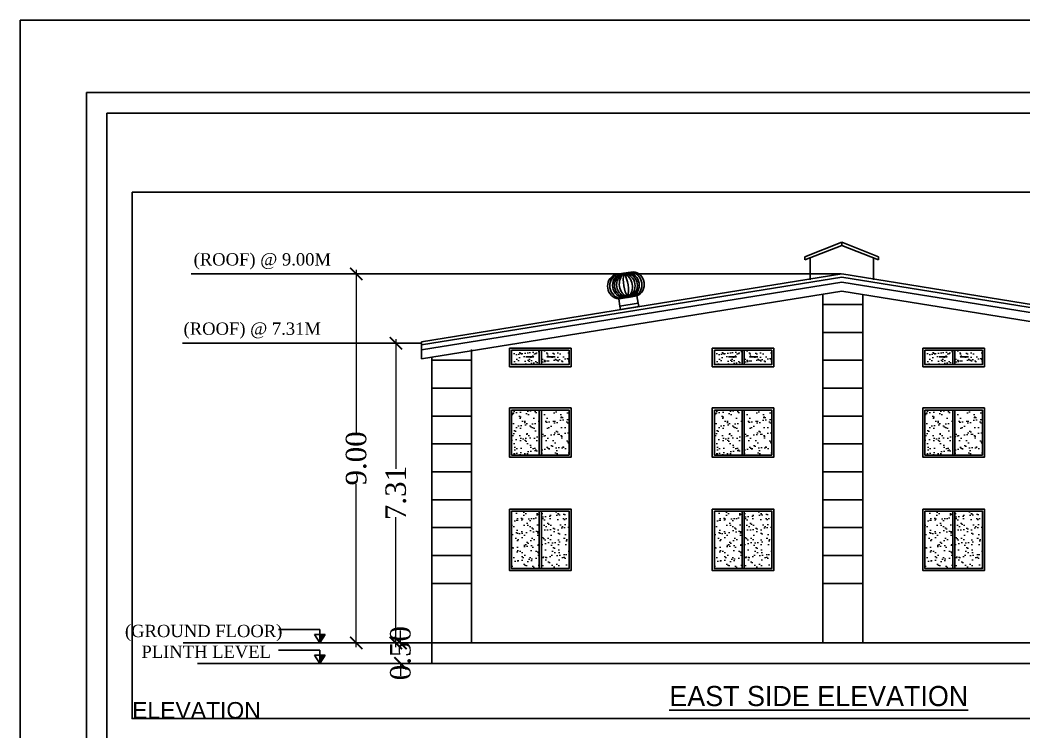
# Model space of a CAD drawing. Header units: metres. Extents: x 4203 to 4342, y -2959 to -2859.
# Drawn here: x 4281.29 to 4305.77, y -2876.71 to -2859.35 of the extents above; entities that cross this region are included whole.
import ezdxf

# ---------------------------------------------------------------- set-up
doc = ezdxf.new("R2010")
doc.units = ezdxf.units.M
doc.header["$LTSCALE"] = 0.1
doc.layers.get('0').update_dxf_attribs({"true_color": 0xffffff})
doc.layers.add('__BN_BuildingPlan', color=52, linetype='Continuous', true_color=0xbdbd00)
doc.layers.add('__BN_ElevationPlan', color=7, linetype='Continuous', true_color=0x4b0082)
doc.layers.add('AR-ROOF-EXT', color=1, linetype='Continuous')
doc.layers.add('HBL-TRUSS', color=1, linetype='Continuous')
doc.styles.add('BuildNowFont', font='arial.ttf')
doc.styles.add('PreDCRFont', font='times.ttf', dxfattribs={"height": 0.25})
doc.styles.add('SPECTRUM 1', font='arial.ttf', dxfattribs={"height": 200})
doc.styles.get("Standard").update_dxf_attribs({"font": 'times.ttf'})
doc.dimstyles.new('PDCR-PLOT-INT', dxfattribs={"dimtxt": 0.25, "dimasz": 0.25, "dimexe": 0.25, "dimexo": 0.25, "dimgap": 0.25, "dimtad": 0, "dimzin": 0, "dimdsep": 46, "dimtxsty": 'PreDCRFont', "dimblk": 'OBLIQUE', "dimcen": 0.5, "dimdle": 0.1, "dimadec": 0, "dimazin": 0, "dimtfac": 1, "dimtix": 1, "dimtofl": 0, "dimtmove": 1, "dimatfit": 1, "dimfxl": 1, "dimtolj": 1, "dimtzin": 0, "dimlwd": 15, "dimarcsym": 0})

# ---------------------------------------------------------------- blocks, each defined once
blk = doc.blocks.new('_ArchTick')
at = {"color": 0, "const_width": 0.15}
blk.add_lwpolyline([(-0.5, -0.5), (0.5, 0.5)], dxfattribs=at)
blk = doc.blocks.new('*D35')
at = {"color": 0, "lineweight": 15, "transparency": 16777216}
for p, q in [((4290.455, -2867.127), (4290.455, -2870.294)), ((4290.455, -2874.637), (4290.455, -2871.469))]:
    blk.add_line(p, q, dxfattribs=at)
at = {"color": 0, "lineweight": -2, "transparency": 16777216}
for p, q in [((4290.48, -2867.227), (4290.705, -2867.227)), ((4291.474, -2874.537), (4290.205, -2874.537))]:
    blk.add_line(p, q, dxfattribs=at)
at = {"layer": 'Defpoints', "color": 0, "transparency": 16777216}
for p in [(4290.455, -2867.227, -0.059), (4290.455, -2874.537), (4291.499, -2874.537)]:
    blk.add_point(p, dxfattribs=at)
at = {"color": 0, "lineweight": 15, "transparency": 16777216, "xscale": 0.3, "yscale": 0.3, "zscale": 0.3}
for p, rotation in [((4290.455, -2867.227), 90), ((4290.455, -2874.537), 270)]:
    blk.add_blockref('_ArchTick', p, dxfattribs=dict(at, rotation=rotation))
at = {"color": 0, "transparency": 16777216, "insert": (4290.455, -2870.882), "char_height": 0.5, "attachment_point": 5, "rotation": 90}
blk.add_mtext('\\A1;7.31', dxfattribs=at)
blk = doc.blocks.new('*D36')
at = {"color": 0, "lineweight": -2, "transparency": 16777216}
for p, q in [((4301.304, -2865.537), (4289.239, -2865.537)), ((4291.3, -2874.537), (4289.239, -2874.537))]:
    blk.add_line(p, q, dxfattribs=at)
at = {"color": 0, "lineweight": 15, "transparency": 16777216}
for p, q in [((4289.489, -2865.437), (4289.489, -2869.418)), ((4289.489, -2874.637), (4289.489, -2870.655))]:
    blk.add_line(p, q, dxfattribs=at)
at = {"layer": 'Defpoints', "color": 0, "transparency": 16777216}
for p in [(4289.489, -2865.537), (4301.329, -2865.537, -0.059), (4291.325, -2874.537)]:
    blk.add_point(p, dxfattribs=at)
at = {"color": 0, "lineweight": 15, "transparency": 16777216, "xscale": 0.3, "yscale": 0.3, "zscale": 0.3}
for p, rotation in [((4289.489, -2865.537), 90), ((4289.489, -2874.537), 270)]:
    blk.add_blockref('_ArchTick', p, dxfattribs=dict(at, rotation=rotation))
at = {"color": 0, "transparency": 16777216, "insert": (4289.489, -2870.037), "char_height": 0.5, "attachment_point": 5, "rotation": 90}
blk.add_mtext('\\A1;9.00', dxfattribs=at)
blk = doc.blocks.new('FL')
blk.add_hatch(color=256).paths.add_polyline_path([(0, 0), (0, 202), (-131, 202)])
for p, q in [((-131, 202), (0, 0)), ((-131, 202), (131, 202)), ((131, 202), (0, 0)), ((0, 0), (0, 202))]:
    blk.add_line(p, q)
blk = doc.blocks.new('*D34')
at = {"color": 0, "lineweight": 15, "transparency": 16777216}
for p, q in [((4290.569, -2874.537), (4290.569, -2874.237)), ((4290.569, -2875.037), (4290.569, -2875.337))]:
    blk.add_line(p, q, dxfattribs=at)
at = {"color": 0, "lineweight": -2, "transparency": 16777216}
for p, q in [((4291.24, -2874.537), (4290.319, -2874.537)), ((4291.24, -2875.037), (4290.319, -2875.037))]:
    blk.add_line(p, q, dxfattribs=at)
at = {"layer": 'Defpoints', "color": 0, "transparency": 16777216}
for p in [(4291.265, -2874.537), (4290.569, -2875.037), (4291.265, -2875.037)]:
    blk.add_point(p, dxfattribs=at)
at = {"color": 0, "lineweight": 15, "transparency": 16777216, "xscale": 0.3, "yscale": 0.3, "zscale": 0.3}
for p, rotation in [((4290.569, -2874.537), 270), ((4290.569, -2875.037), 90)]:
    blk.add_blockref('_ArchTick', p, dxfattribs=dict(at, rotation=rotation))
at = {"color": 0, "transparency": 16777216, "insert": (4290.569, -2874.787), "char_height": 0.5, "attachment_point": 5, "rotation": 90}
blk.add_mtext('\\A1;0.50', dxfattribs=at)
blk = doc.blocks.new('ROOF-EXT')
at = {"layer": 'AR-ROOF-EXT'}
blk.add_line((0, 176), (-225, 176), dxfattribs=at)
blk.add_lwpolyline([(225, 176, 0.75), (225, 776), (-225, 776, 0.75), (-225, 176)], format="xyb", close=True, dxfattribs=at)
at = {"layer": 'AR-ROOF-EXT', "color": 8}
for centre, radius, start, end in [((-81, 476), 312, 106.2602, 253.7398), ((-15, 476), 312, 106.2602, 253.7398), ((33, 476), 312, 106.2602, 253.7398), ((87, 476), 312, 106.2602, 253.7398), ((206, 476), 364, 124.4912, 235.5088), ((803, 476), 857, 159.5101, 200.4899), ((-88, 476), 312, 286.2602, 73.7398), ((-206, 476), 364, 304.4912, 55.5088), ((-803, 476), 857, 339.5101, 20.4899), ((-33, 476), 312, 286.2602, 73.7398), ((14, 476), 312, 286.2602, 73.7398), ((81, 476), 312, 286.2602, 73.7398)]:
    blk.add_arc(centre, radius, start, end, dxfattribs=at)
at = {"layer": 'HBL-TRUSS'}
for p, q in [((-225, 176), (-225, 0)), ((-225, 0), (225, 0)), ((225, 0), (225, 176)), ((225, 176), (225, 0)), ((225, 0), (225, -87)), ((-225, 0), (-225, -88)), ((-225, -88), (225, -87))]:
    blk.add_line(p, q, dxfattribs=at)

msp = doc.modelspace()

# ---------------------------------------------------------------- hatches: boundary and pattern name
h = msp.add_hatch()
h.set_pattern_fill('_USER', color=8, scale=0.68, style=0, pattern_type=0)
h.set_pattern_definition([(0, (4750.7694, -257.1249), (0, 0.68), [])])
h.paths.add_polyline_path([(4301.839, -2865.748), (4300.871, -2865.738), (4300.871, -2873.228), (4301.839, -2873.228)])
h = msp.add_hatch()
h.set_pattern_fill('_USER', color=8, scale=0.68, style=0, pattern_type=0)
h.set_pattern_definition([(0, (4741.22735, -257.1249), (0, 0.68), [])])
h.paths.add_polyline_path([(4292.297, -2867.379), (4291.329, -2867.564), (4291.329, -2873.228), (4292.297, -2873.228)])
at = {"lineweight": 5, "ltscale": 0.5}
h = msp.add_hatch(dxfattribs=at)
h.set_pattern_fill('AR-SAND', color=8, scale=0.004, style=0)
h.set_pattern_definition([(37.5, (5099.61207, -235.21675), (-0.006400125, 0.195765295), [0, -0.154432, 0, -0.17272, 0, -0.1651]), (7.5, (5099.61207, -235.21675), (0.179809313, 0.28673004), [0, -0.083312, 0, -0.139192, 0, -0.05334]), (327.5, (5099.4871, -235.21675), (0.316396948, 0.000574874), [0, -0.0508, 0, -0.18288, 0, -0.23876]), (317.5, (5099.4871, -235.21675), (0.30542258, 0.08917173), [0, -0.0254, 0, -0.119888, 0, -0.13716])])
h.paths.add_polyline_path([(4293.279, -2867.4), (4293.279, -2867.75), (4293.954, -2867.75), (4293.954, -2867.4)])
h.paths.add_polyline_path([(4294.004, -2867.4), (4294.004, -2867.75), (4294.679, -2867.75), (4294.679, -2867.4)])
h = msp.add_hatch(dxfattribs=at)
h.set_pattern_fill('AR-SAND', color=8, scale=0.004, style=0)
h.set_pattern_definition([(37.5, (5104.55482, -235.21675), (-0.006400125, 0.195765295), [0, -0.154432, 0, -0.17272, 0, -0.1651]), (7.5, (5104.55482, -235.21675), (0.179809313, 0.28673004), [0, -0.083312, 0, -0.139192, 0, -0.05334]), (327.5, (5104.42985, -235.21675), (0.316396948, 0.000574874), [0, -0.0508, 0, -0.18288, 0, -0.23876]), (317.5, (5104.42985, -235.21675), (0.30542258, 0.08917173), [0, -0.0254, 0, -0.119888, 0, -0.13716])])
h.paths.add_polyline_path([(4298.222, -2867.4), (4298.222, -2867.75), (4298.897, -2867.75), (4298.897, -2867.4)])
h.paths.add_polyline_path([(4298.947, -2867.4), (4298.947, -2867.75), (4299.622, -2867.75), (4299.622, -2867.4)])
h = msp.add_hatch(dxfattribs=at)
h.set_pattern_fill('AR-SAND', color=8, scale=0.004, style=0)
h.set_pattern_definition([(37.5, (5109.6914, -235.21675), (-0.006400125, 0.195765295), [0, -0.154432, 0, -0.17272, 0, -0.1651]), (7.5, (5109.6914, -235.21675), (0.179809313, 0.28673004), [0, -0.083312, 0, -0.139192, 0, -0.05334]), (327.5, (5109.56643, -235.21675), (0.316396948, 0.000574874), [0, -0.0508, 0, -0.18288, 0, -0.23876]), (317.5, (5109.56643, -235.21675), (0.30542258, 0.08917173), [0, -0.0254, 0, -0.119888, 0, -0.13716])])
h.paths.add_polyline_path([(4303.359, -2867.4), (4303.359, -2867.75), (4304.034, -2867.75), (4304.034, -2867.4)])
h.paths.add_polyline_path([(4304.084, -2867.4), (4304.084, -2867.75), (4304.759, -2867.75), (4304.759, -2867.4)])
h = msp.add_hatch(dxfattribs=at)
h.set_pattern_fill('AR-SAND', color=8, scale=0.005, style=0)
h.set_pattern_definition([(37.5, (5099.61207, -235.4526), (-0.008000156, 0.244706619), [0, -0.19304, 0, -0.2159, 0, -0.206375]), (7.5, (5099.61207, -235.4526), (0.22476164, 0.35841255), [0, -0.10414, 0, -0.17399, 0, -0.066675]), (327.5, (5099.45586, -235.4526), (0.395496185, 0.000718592), [0, -0.0635, 0, -0.2286, 0, -0.29845]), (317.5, (5099.45586, -235.4526), (0.381778226, 0.11146466), [0, -0.03175, 0, -0.14986, 0, -0.17145])])
h.paths.add_polyline_path([(4293.954, -2868.857), (4293.279, -2868.857), (4293.279, -2869.957), (4293.954, -2869.957)])
h.paths.add_polyline_path([(4294.679, -2868.857), (4294.004, -2868.857), (4294.004, -2869.957), (4294.679, -2869.957)])
h = msp.add_hatch(dxfattribs=at)
h.set_pattern_fill('AR-SAND', color=8, scale=0.005, style=0)
h.set_pattern_definition([(37.5, (5104.55482, -235.4526), (-0.008000156, 0.244706619), [0, -0.19304, 0, -0.2159, 0, -0.206375]), (7.5, (5104.55482, -235.4526), (0.22476164, 0.35841255), [0, -0.10414, 0, -0.17399, 0, -0.066675]), (327.5, (5104.3986, -235.4526), (0.395496185, 0.000718592), [0, -0.0635, 0, -0.2286, 0, -0.29845]), (317.5, (5104.3986, -235.4526), (0.381778226, 0.11146466), [0, -0.03175, 0, -0.14986, 0, -0.17145])])
h.paths.add_polyline_path([(4298.897, -2868.857), (4298.222, -2868.857), (4298.222, -2869.957), (4298.897, -2869.957)])
h.paths.add_polyline_path([(4299.622, -2868.857), (4298.947, -2868.857), (4298.947, -2869.957), (4299.622, -2869.957)])
h = msp.add_hatch(dxfattribs=at)
h.set_pattern_fill('AR-SAND', color=8, scale=0.005, style=0)
h.set_pattern_definition([(37.5, (5109.6914, -235.4526), (-0.008000156, 0.244706619), [0, -0.19304, 0, -0.2159, 0, -0.206375]), (7.5, (5109.6914, -235.4526), (0.22476164, 0.35841255), [0, -0.10414, 0, -0.17399, 0, -0.066675]), (327.5, (5109.53519, -235.4526), (0.395496185, 0.000718592), [0, -0.0635, 0, -0.2286, 0, -0.29845]), (317.5, (5109.5352, -235.4526), (0.381778226, 0.11146466), [0, -0.03175, 0, -0.14986, 0, -0.17145])])
h.paths.add_polyline_path([(4304.034, -2868.857), (4303.359, -2868.857), (4303.359, -2869.957), (4304.034, -2869.957)])
h.paths.add_polyline_path([(4304.759, -2868.857), (4304.084, -2868.857), (4304.084, -2869.957), (4304.759, -2869.957)])
h = msp.add_hatch(dxfattribs=at)
h.set_pattern_fill('AR-SAND', color=8, scale=0.005, style=0)
h.set_pattern_definition([(37.5, (5099.61207, -235.12396), (-0.008000156, 0.244706619), [0, -0.19304, 0, -0.2159, 0, -0.206375]), (7.5, (5099.61207, -235.12396), (0.22476164, 0.35841255), [0, -0.10414, 0, -0.17399, 0, -0.066675]), (327.5, (5099.45586, -235.12396), (0.395496185, 0.000718592), [0, -0.0635, 0, -0.2286, 0, -0.29845]), (317.5, (5099.45586, -235.12396), (0.381778226, 0.11146466), [0, -0.03175, 0, -0.14986, 0, -0.17145])])
h.paths.add_polyline_path([(4293.954, -2871.322), (4293.279, -2871.322), (4293.279, -2872.722), (4293.954, -2872.722)])
h.paths.add_polyline_path([(4294.679, -2871.322), (4294.004, -2871.322), (4294.004, -2872.722), (4294.679, -2872.722)])
h = msp.add_hatch(dxfattribs=at)
h.set_pattern_fill('AR-SAND', color=8, scale=0.005, style=0)
h.set_pattern_definition([(37.5, (5104.55482, -235.12396), (-0.008000156, 0.244706619), [0, -0.19304, 0, -0.2159, 0, -0.206375]), (7.5, (5104.55482, -235.12396), (0.22476164, 0.35841255), [0, -0.10414, 0, -0.17399, 0, -0.066675]), (327.5, (5104.3986, -235.12396), (0.395496185, 0.000718592), [0, -0.0635, 0, -0.2286, 0, -0.29845]), (317.5, (5104.3986, -235.12396), (0.381778226, 0.11146466), [0, -0.03175, 0, -0.14986, 0, -0.17145])])
h.paths.add_polyline_path([(4298.897, -2871.322), (4298.222, -2871.322), (4298.222, -2872.722), (4298.897, -2872.722)])
h.paths.add_polyline_path([(4299.622, -2871.322), (4298.947, -2871.322), (4298.947, -2872.722), (4299.622, -2872.722)])
h = msp.add_hatch(dxfattribs=at)
h.set_pattern_fill('AR-SAND', color=8, scale=0.005, style=0)
h.set_pattern_definition([(37.5, (5109.6914, -235.12396), (-0.008000156, 0.244706619), [0, -0.19304, 0, -0.2159, 0, -0.206375]), (7.5, (5109.6914, -235.12396), (0.22476164, 0.35841255), [0, -0.10414, 0, -0.17399, 0, -0.066675]), (327.5, (5109.53519, -235.12396), (0.395496185, 0.000718592), [0, -0.0635, 0, -0.2286, 0, -0.29845]), (317.5, (5109.5352, -235.12396), (0.381778226, 0.11146466), [0, -0.03175, 0, -0.14986, 0, -0.17145])])
h.paths.add_polyline_path([(4304.034, -2871.322), (4303.359, -2871.322), (4303.359, -2872.722), (4304.034, -2872.722)])
h.paths.add_polyline_path([(4304.759, -2871.322), (4304.084, -2871.322), (4304.084, -2872.722), (4304.759, -2872.722)])

# ---------------------------------------------------------------- linework, layer by layer
at = {"color": 1, "ltscale": 3}
for p, q in [((4301.329, -2864.764, -0.059), (4300.432, -2865.117, -0.059)), ((4301.329, -2864.844, -0.059), (4300.432, -2865.197, -0.059)), ((4301.329, -2864.844, -0.059), (4301.329, -2864.764, -0.059)), ((4301.329, -2864.764, -0.059), (4302.226, -2865.117, -0.059)), ((4301.329, -2864.844, -0.059), (4302.226, -2865.197, -0.059)), ((4300.432, -2865.197, -0.059), (4300.432, -2865.117, -0.059)), ((4300.555, -2865.685, -0.059), (4300.555, -2865.149, -0.059)), ((4302.103, -2865.685, -0.059), (4302.103, -2865.149, -0.059)), ((4302.226, -2865.197, -0.059), (4302.226, -2865.117, -0.059))]:
    msp.add_line(p, q, dxfattribs=at)
at = {"color": 5}
for p, q in [((4300.871, -2866.048, -0.601), (4300.871, -2874.537, 0.542)), ((4301.839, -2866.058, -0.045), (4301.839, -2874.537, -0.069)), ((4291.329, -2867.564, -0.267), (4291.329, -2875.037, 0.683)), ((4292.297, -2867.379, 0.006), (4292.297, -2874.537)), ((4293.954, -2867.4, -0.537), (4293.954, -2867.75, -0.537)), ((4294.004, -2867.4, -0.537), (4294.004, -2867.75, -0.537)), ((4298.897, -2867.4, -0.537), (4298.897, -2867.75, -0.537)), ((4298.947, -2867.4, -0.537), (4298.947, -2867.75, -0.537)), ((4304.034, -2867.4, -0.821), (4304.034, -2867.75, -0.821)), ((4304.084, -2867.4, -0.821), (4304.084, -2867.75, -0.821)), ((4291.329, -2874.537), (4311.329, -2874.537, -0.6)), ((4286.103, -2875.037, -0.047), (4313.001, -2875.037, -0.6)), ((4290.313, -2875.037), (4313.031, -2875.037)), ((4291.329, -2875.037), (4311.329, -2875.037, -0.6))]:
    msp.add_line(p, q, dxfattribs=at)
at = {"color": 1, "ltscale": 5}
msp.add_line((4291.079, -2867.19, -0.322), (4291.079, -2867.266, -0.311), dxfattribs=at)
at = {"color": 42}
msp.add_line((4291.079, -2867.266, -0.059), (4291.079, -2867.612, -0.059), dxfattribs=at)
at = {"color": 8}
for p, q in [((4293.622, -2867.56, 0.226), (4293.823, -2867.56, 0.226)), ((4293.823, -2867.56, 0.226), (4293.783, -2867.539, 0.226)), ((4294.136, -2867.56, 0.226), (4294.176, -2867.539, 0.226)), ((4294.337, -2867.56, 0.226), (4294.136, -2867.56, 0.226)), ((4298.565, -2867.56, 0.226), (4298.765, -2867.56, 0.226)), ((4298.765, -2867.56, 0.226), (4298.725, -2867.539, 0.226)), ((4299.079, -2867.56, 0.226), (4299.119, -2867.539, 0.226)), ((4299.279, -2867.56, 0.226), (4299.079, -2867.56, 0.226)), ((4303.701, -2867.56, -0.058), (4303.902, -2867.56, -0.058)), ((4303.902, -2867.56, -0.058), (4303.862, -2867.539, -0.058)), ((4304.215, -2867.56, -0.058), (4304.255, -2867.539, -0.058)), ((4304.416, -2867.56, -0.058), (4304.215, -2867.56, -0.058))]:
    msp.add_line(p, q, dxfattribs=at)
at = {"color": 1}
for p, q in [((4293.954, -2869.957, -10.846), (4293.954, -2868.857, -10.846)), ((4294.004, -2869.957, -10.846), (4294.004, -2868.857, -10.846)), ((4298.897, -2869.957, -10.846), (4298.897, -2868.857, -10.846)), ((4298.947, -2869.957, -10.846), (4298.947, -2868.857, -10.846)), ((4304.034, -2869.957, -11.129), (4304.034, -2868.857, -11.129)), ((4304.084, -2869.957, -11.129), (4304.084, -2868.857, -11.129)), ((4293.954, -2872.722, 0.224), (4293.954, -2871.322, 0.224)), ((4294.004, -2872.722, 0.224), (4294.004, -2871.322, 0.224)), ((4298.897, -2872.722, 0.224), (4298.897, -2871.322, 0.224)), ((4298.947, -2872.722, 0.224), (4298.947, -2871.322, 0.224)), ((4304.034, -2872.722, -0.059), (4304.034, -2871.322, -0.059)), ((4304.084, -2872.722, -0.059), (4304.084, -2871.322, -0.059))]:
    msp.add_line(p, q, dxfattribs=at)
at = {"ltscale": 1.5}
for p, q in [((4288.599, -2874.212), (4287.592, -2874.212)), ((4288.599, -2874.335), (4288.599, -2874.212)), ((4288.599, -2874.712), (4287.592, -2874.712)), ((4288.599, -2874.835), (4288.599, -2874.712))]:
    msp.add_line(p, q, dxfattribs=at)
for points in [[(4282.908, -2861.115), (4334.601, -2861.115), (4334.601, -2914.336), (4282.908, -2914.336)], [(4283.408, -2861.615), (4334.101, -2861.615), (4334.101, -2913.836), (4283.408, -2913.836)]]:
    msp.add_lwpolyline(points, close=True)
at = {"ltscale": 1.5, "elevation": -0.059}
for points in [[(4289.803, -2865.537), (4285.461, -2865.537)], [(4291.079, -2867.227), (4285.253, -2867.227)]]:
    msp.add_lwpolyline(points, dxfattribs=at)
at = {"color": 1, "ltscale": 5, "elevation": -0.059}
for points in [[(4291.079, -2867.19), (4301.329, -2865.537), (4311.579, -2867.19)], [(4291.079, -2867.266), (4301.329, -2865.614), (4311.579, -2867.266)]]:
    msp.add_lwpolyline(points, dxfattribs=at)
at = {"color": 42, "elevation": -0.059}
for points in [[(4291.079, -2867.39), (4301.329, -2865.739), (4311.579, -2867.39)], [(4291.079, -2867.612), (4301.329, -2865.96), (4311.579, -2867.612)]]:
    msp.add_lwpolyline(points, dxfattribs=at)
at = {"color": 5}
for points, elevation in [([(4293.229, -2867.35), (4294.729, -2867.35), (4294.729, -2867.8), (4293.229, -2867.8)], 0.284), ([(4298.172, -2867.35), (4299.672, -2867.35), (4299.672, -2867.8), (4298.172, -2867.8)], 0.284), ([(4293.279, -2867.4), (4294.679, -2867.4), (4294.679, -2867.75), (4293.279, -2867.75)], 0.284), ([(4298.222, -2867.4), (4299.622, -2867.4), (4299.622, -2867.75), (4298.222, -2867.75)], 0.284), ([(4293.229, -2868.807), (4294.729, -2868.807), (4294.729, -2870.007), (4293.229, -2870.007)], -10.025), ([(4298.172, -2868.807), (4299.672, -2868.807), (4299.672, -2870.007), (4298.172, -2870.007)], -10.025), ([(4303.309, -2868.807), (4304.809, -2868.807), (4304.809, -2870.007), (4303.309, -2870.007)], -10.309), ([(4293.229, -2871.272), (4294.729, -2871.272), (4294.729, -2872.772), (4293.229, -2872.772)], 0.284), ([(4298.172, -2871.272), (4299.672, -2871.272), (4299.672, -2872.772), (4298.172, -2872.772)], 0.284)]:
    msp.add_lwpolyline(points, close=True, dxfattribs=dict(at, elevation=elevation))
for points in [[(4303.309, -2867.35), (4304.809, -2867.35), (4304.809, -2867.8), (4303.309, -2867.8)], [(4303.359, -2867.4), (4304.759, -2867.4), (4304.759, -2867.75), (4303.359, -2867.75)], [(4303.309, -2871.272), (4304.809, -2871.272), (4304.809, -2872.772), (4303.309, -2872.772)]]:
    msp.add_lwpolyline(points, close=True, dxfattribs=at)
at = {"color": 1}
for points, elevation in [([(4293.279, -2868.857), (4294.679, -2868.857), (4294.679, -2869.957), (4293.279, -2869.957)], -10.025), ([(4298.222, -2868.857), (4299.622, -2868.857), (4299.622, -2869.957), (4298.222, -2869.957)], -10.025), ([(4303.359, -2868.857), (4304.759, -2868.857), (4304.759, -2869.957), (4303.359, -2869.957)], -10.309), ([(4293.279, -2871.322), (4294.679, -2871.322), (4294.679, -2872.722), (4293.279, -2872.722)], 0.284), ([(4298.222, -2871.322), (4299.622, -2871.322), (4299.622, -2872.722), (4298.222, -2872.722)], 0.284)]:
    msp.add_lwpolyline(points, close=True, dxfattribs=dict(at, elevation=elevation))
msp.add_lwpolyline([(4303.359, -2871.322), (4304.759, -2871.322), (4304.759, -2872.722), (4303.359, -2872.722)], close=True, dxfattribs=at)
at = {"ltscale": 1.5}
for points in [[(4291.929, -2874.537), (4285.269, -2874.537)], [(4291.929, -2875.037), (4285.622, -2875.037)]]:
    msp.add_lwpolyline(points, dxfattribs=at)
at = {"layer": '__BN_BuildingPlan'}
msp.add_lwpolyline([(4281.291, -2859.346), (4337.287, -2859.346), (4337.287, -2916.381), (4281.291, -2916.381)], close=True, dxfattribs=at)
at = {"layer": '__BN_ElevationPlan'}
msp.add_lwpolyline([(4284.022, -2863.546), (4315.335, -2863.546), (4315.335, -2876.382), (4284.022, -2876.382)], close=True, dxfattribs=at)

# ---------------------------------------------------------------- block references
at = {"xscale": -0.001000000000008997, "yscale": 0.001000000000008997, "zscale": 0.001000000000008997, "rotation": 9.20240980937285}
msp.add_blockref('ROOF-EXT', (4296.141, -2866.285, -0.059), dxfattribs=at)
at = {"xscale": -0.001, "yscale": 0.001, "zscale": 0.001}
for p in [(4288.599, -2874.537), (4288.599, -2875.037)]:
    msp.add_blockref('FL', p, dxfattribs=at)

# ---------------------------------------------------------------- texts
at = {"char_height": 0.3, "attachment_point": 3, "style": 'SPECTRUM 1'}
for s, width, gutter_width, insert in [('\\pxql;{\\fTimes New Roman|b0|i0|c0|p18;(ROOF) @ 9.00M}', 6.16704, 1.2, (4291.69, -2865.032, -0.059)), ('\\pxql;{\\fTimes New Roman|b0|i0|c0|p18;(ROOF) @ 7.31M}', 6.16704, 1.2, (4291.445, -2866.722, -0.059)), ('\\pxql;{\\fTimes New Roman|b0|i0|c0|p18;(GROUND FLOOR)}', 5.1392, 1, (4288.988, -2874.095))]:
    msp.add_mtext_dynamic_manual_height_columns(s, width=width, gutter_width=gutter_width, heights=[0], dxfattribs=dict(at, insert=insert))
at = {"insert": (4288.839, -2874.602), "char_height": 0.3, "width": 4.58816, "attachment_point": 3, "style": 'SPECTRUM 1'}
msp.add_mtext('\\pxql;{\\fTimes New Roman|b0|i0|c0|p18;PLINTH LEVEL}', dxfattribs=at)
at = {"insert": (4297.124, -2875.587, 0.309), "char_height": 0.49045, "width": 26.66439, "attachment_point": 1}
msp.add_mtext('{\\fCalisto MT|b0|i0|c0|p18;\\LEAST SIDE ELEVATION}', dxfattribs=at)
at = {"layer": '__BN_ElevationPlan', "color": 196, "true_color": 0x4b0082, "insert": (4284.025, -2876.182), "char_height": 0.4, "width": 25.05056, "attachment_point": 4, "style": 'BuildNowFont'}
msp.add_mtext('ELEVATION', dxfattribs=at)

# ---------------------------------------------------------------- dimensions: what is measured, and where the dimension line sits
for base, p1, p2, picture, middle in [((4289.489, -2865.537), (4291.325, -2874.537), (4301.329, -2865.537, -0.059), '*D36', (4289.489, -2870.037)), ((4290.455, -2874.537), (4290.455, -2867.227, -0.059), (4291.499, -2874.537), '*D35', (4290.455, -2870.882)), ((4290.569, -2875.037), (4291.265, -2874.537), (4291.265, -2875.037), '*D34', (4290.569, -2874.787))]:
    dim = msp.add_linear_dim(base=base, p1=p1, p2=p2, angle=90, dimstyle='PDCR-PLOT-INT', override={"dimtxt": 0.5, "dimasz": 0.3, "dimexo": 0.025, "dimgap": 0, "dimtxsty": 'Standard', "dimblk1": 'ArchTick', "dimblk2": 'ArchTick', "dimsah": 1, "dimcen": 0})
    dim.commit()
    dim.dimension.update_dxf_attribs({"geometry": picture, "text_midpoint": middle})

doc.saveas('drawing.dxf')
